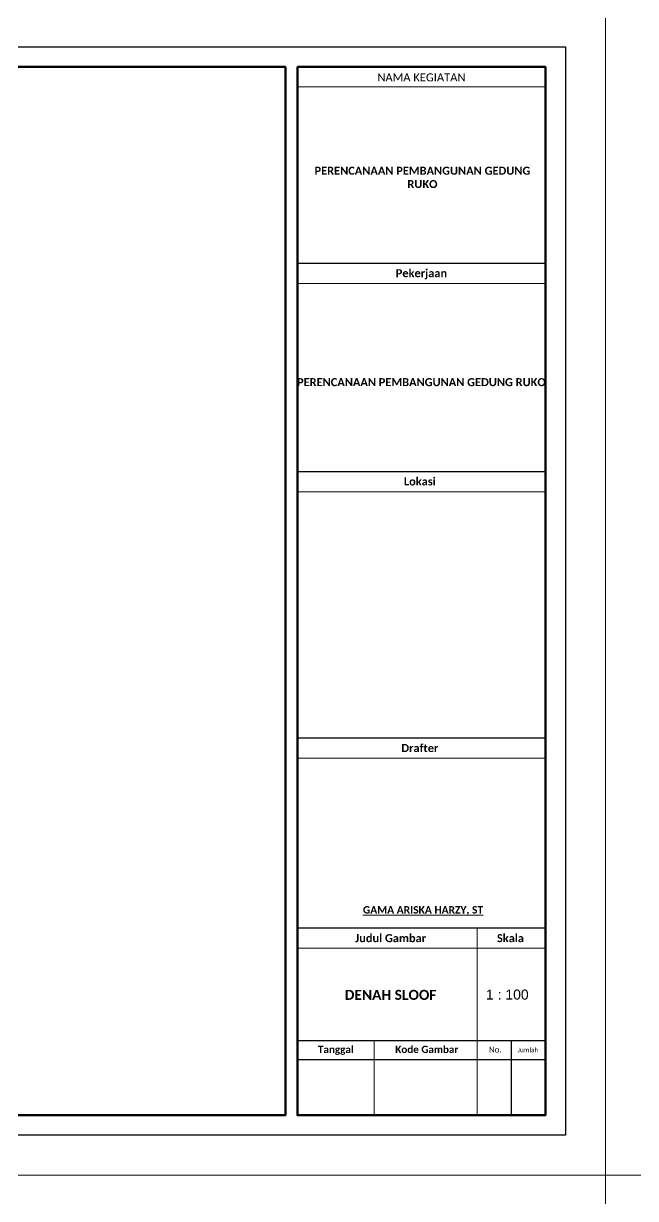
# Model space of a CAD drawing. Header units: centimetres. Extents: x 134057 to 145613, y 5028 to 39996.
# Drawn here: x 137546 to 139513, y 24624 to 28402 of the extents above; entities that cross this region are included whole.
import ezdxf

# ---------------------------------------------------------------- set-up
doc = ezdxf.new("R2010")
doc.units = ezdxf.units.CM
for name, color, linetype, lineweight in [('a. line t', 7, 'Continuous', 50), ('Kertas', 252, 'Continuous', 20), ('Legenda', 252, 'Continuous', 20)]:
    doc.layers.add(name, color=color, linetype=linetype, lineweight=lineweight)
doc.styles.get("Standard").update_dxf_attribs({"font": 'arial.ttf'})

msp = doc.modelspace()

# ---------------------------------------------------------------- linework, layer by layer
at = {"layer": 'Kertas'}
for points in [[(134078.342, 28519.471), (139416.657, 28519.471), (139416.657, 24699.039), (134078.342, 24699.039)], [(139416.657, 28519.471), (144754.972, 28519.471), (144754.972, 24699.039), (139416.657, 24699.039)], [(134078.342, 24699.039), (139416.657, 24699.039), (139416.657, 20878.606), (134078.342, 20878.606)]]:
    msp.add_lwpolyline(points, close=True, dxfattribs=at)
at = {"layer": 'Legenda', "color": 1, "lineweight": 20}
for p, q in [((139223.706, 28197.886), (138426.174, 28197.886)), ((139223.706, 27565.596), (138426.174, 27565.596)), ((139224.403, 26896.485), (138426.872, 26896.485)), ((139224.403, 26040.334), (138426.872, 26040.334)), ((139004.08, 25493.382), (139004.08, 24891.99)), ((138426.174, 25429.065), (139223.706, 25429.065)), ((138673.465, 25131.376), (138673.465, 24891.99))]:
    msp.add_line(p, q, dxfattribs=at)
at = {"layer": 'Legenda', "color": 1, "lineweight": 30}
for p, q in [((139223.706, 27629.913), (138426.174, 27629.913)), ((139224.403, 26960.802), (138426.872, 26960.802)), ((139224.403, 26104.651), (138426.872, 26104.651)), ((139223.706, 25493.382), (138426.174, 25493.382)), ((139223.706, 25131.376), (138426.174, 25131.376)), ((139113.893, 25131.376), (139113.893, 24891.99)), ((139223.706, 25070.598), (138426.174, 25070.598))]:
    msp.add_line(p, q, dxfattribs=at)
at = {"layer": 'Legenda', "color": 5, "lineweight": 30}
msp.add_lwpolyline([(134271.293, 28326.52), (139288.023, 28326.52), (139288.023, 24827.673), (134271.293, 24827.673)], close=True, dxfattribs=at)
at = {"layer": 'Legenda', "color": 1, "lineweight": 50}
for points in [[(134335.61, 28262.203), (138387.584, 28262.203), (138387.584, 24891.99), (134335.61, 24891.99)], [(138426.174, 28262.203), (139223.706, 28262.203), (139223.706, 24891.99), (138426.174, 24891.99)]]:
    msp.add_lwpolyline(points, close=True, dxfattribs=at)

# ---------------------------------------------------------------- texts
at = {"layer": 'a. line t', "color": 2}
msp.add_text('1 : 100', height=32.1585, dxfattribs=at).set_placement((139032.443, 25263.883))
at = {"layer": 'a. line t', "color": 2, "lineweight": 20, "attachment_point": 5}
for s, insert, char_height, width in [('{\\fCandara|b0|i0|c0|p34;NAMA KEGIATAN}', (138824.94, 28228.253), 25.72682, 797.53136), ('{\\fCandara|b1|i0|c0|p34;PERENCANAAN PEMBANGUNAN GEDUNG RUKO}', (138828.209, 27906.688), 25.72682, 697.36613), ('{\\fCandara|b1|i0|c0|p34;Pekerjaan}', (138824.94, 27595.577), 25.72682, 797.53136), ('{\\fCandara|b1|i0|c0|p34;PERENCANAAN PEMBANGUNAN GEDUNG RUKO }', (138824.94, 27248.481), 25.72682, 797.53136), ('{\\fCandara|b1|i0|c0|p34;Lokasi}', (138819.823, 26929.349), 25.72682, 797.53136), ('{\\fCandara|b1|i0|c0|p34;Drafter}', (138819.823, 26072.249), 25.72682, 797.53136), ('{\\fCandara|b1|i0|c0|p34;\\LGAMA ARISKA HARZY, ST}', (138830.058, 25549.852), 23.8863, 895.99202), ('{\\fCandara|b1|i0|c0|p34;Judul Gambar}', (138725.917, 25461.224), 25.72682, 527.39977), ('{\\fCandara|b1|i0|c0|p34;Skala}', (139111.166, 25461.224), 25.72682, 270.13159)]:
    msp.add_mtext(s, dxfattribs=dict(at, insert=insert, char_height=char_height, width=width))
at = {"layer": 'a. line t', "color": 2, "lineweight": 15, "insert": (138725.676, 25278.911), "char_height": 32.15852, "width": 722.38249, "attachment_point": 5}
msp.add_mtext('{\\fCandara|b1|i0|c0|p34;DENAH SLOOF}', dxfattribs=at)
at = {"layer": 'a. line t', "color": 2, "attachment_point": 1}
for s, insert, char_height, width in [('{\\fCandara|b1|i0|c0|p34;Tanggal}', (138492.289, 25115.302), 23.15414, 405.10216), ('{\\fCandara|b1|i0|c0|p34;Kode Gambar}', (138740.799, 25115.302), 23.15414, 405.10216), ('{\\fCandara|b0|i0|c0|p34;No.}', (139041.796, 25112.3), 18.52331, 39.33731), ('{\\fCandara|b0|i0|c0|p34;Jumlah}', (139134.118, 25109.446), 14.81865, 70.40205)]:
    msp.add_mtext(s, dxfattribs=dict(at, insert=insert, char_height=char_height, width=width))

doc.saveas('drawing.dxf')
